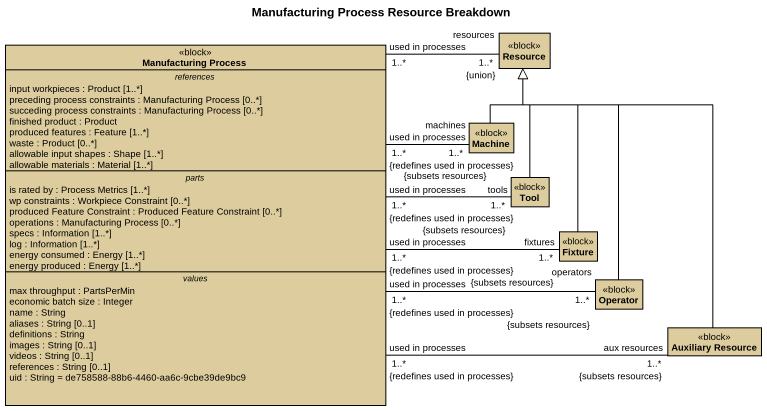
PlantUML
@startuml
title Manufacturing Process Resource Breakdown
hide circle
hide empty members
class "Manufacturing Process" as Manufacturing_Process <<block>> #DDCD9E {
  -- references --
  input workpieces : Product [1..*]
  preceding process constraints : Manufacturing Process [0..*]
  succeding process constraints : Manufacturing Process [0..*]
  finished product : Product
  produced features : Feature [1..*]
  waste : Product [0..*]
  allowable input shapes : Shape [1..*]
  allowable materials : Material [1..*]
  -- parts --
  is rated by : Process Metrics [1..*]
  wp constraints : Workpiece Constraint [0..*]
  produced Feature Constraint : Produced Feature Constraint [0..*]
  operations : Manufacturing Process [0..*]
  specs : Information [1..*]
  log : Information [1..*]
  energy consumed : Energy [1..*]
  energy produced : Energy [1..*]
  -- values --
  max throughput : PartsPerMin
  economic batch size : Integer
  name : String
  aliases : String [0..1]
  definitions : String
  images : String [0..1]
  videos : String [0..1]
  references : String [0..1]
  uid : String = de758588-88b6-4460-aa6c-9cbe39de9bc9
}
class Resource <<block>> #DDCD9E
class Machine <<block>> #DDCD9E
class Tool <<block>> #DDCD9E
class Fixture <<block>> #DDCD9E
class Operator <<block>> #DDCD9E
class "Auxiliary Resource" as Auxiliary_Resource <<block>> #DDCD9E
Manufacturing_Process "used in processes\n1..*" -right- "resources\n1..*\n{union}" Resource
Manufacturing_Process "used in processes\n1..*\n{redefines used in processes}" -right- "machines\n1..*\n{subsets resources}" Machine
Manufacturing_Process "used in processes\n1..*\n{redefines used in processes}" -right- "tools\n1..*\n{subsets resources}" Tool
Manufacturing_Process "used in processes\n1..*\n{redefines used in processes}" -right- "fixtures\n1..*\n{subsets resources}" Fixture
Manufacturing_Process "used in processes\n1..*\n{redefines used in processes}" -right- "operators\n1..*\n{subsets resources}" Operator
Manufacturing_Process "used in processes\n1..*\n{redefines used in processes}" -right- "aux resources\n1..*\n{subsets resources}" Auxiliary_Resource
Machine -up-|> Resource
Tool -up-|> Resource
Fixture -up-|> Resource
Operator -up-|> Resource
Auxiliary_Resource -up-|> Resource
@enduml
